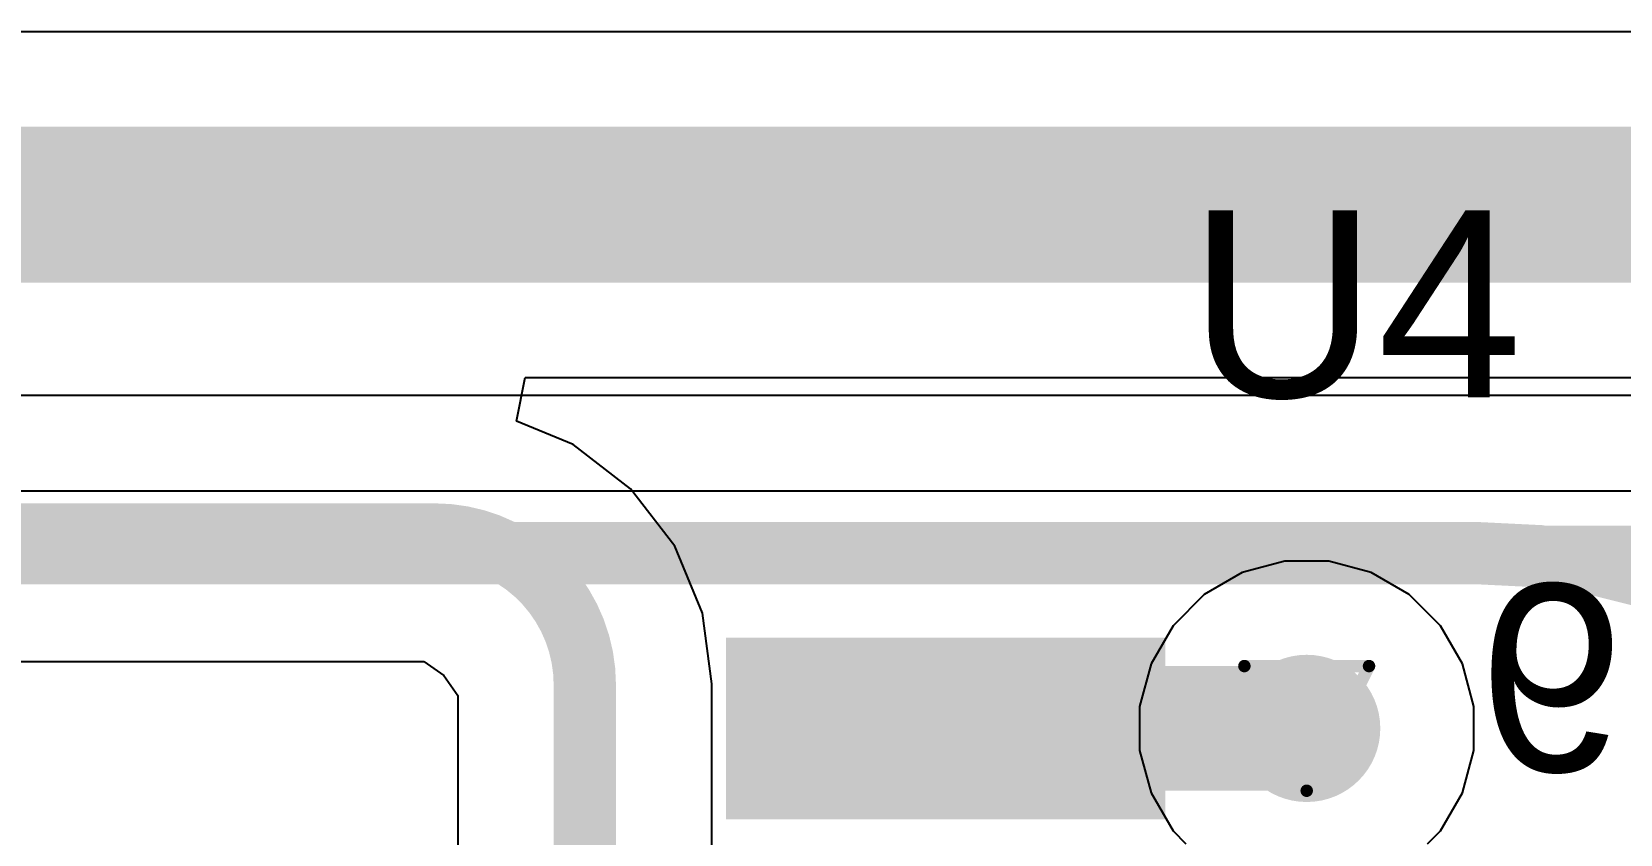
# Model space of a CAD drawing. Header units: inches. Extents: x 0 to 35.2, y -0.7 to 15.9.
# Drawn here: x 1.9384 to 2.1933, y 1.0569 to 1.1857 of the extents above; entities that cross this region are included whole.
import ezdxf

# ---------------------------------------------------------------- set-up
doc = ezdxf.new("R2010")
doc.units = ezdxf.units.IN
doc.header["$MEASUREMENT"] = 0
for name, color, linetype in [('Bottom Layer', 5, 'Continuous'), ('Bottom Overlay', 54, 'Continuous'), ('Drill Drawing', 1, 'Continuous'), ('GND1', 16, 'Continuous'), ('GND2', 76, 'Continuous'), ('Top Layer', 1, 'Continuous'), ('Top Overlay', 2, 'Continuous'), ('Top Paste', 8, 'Continuous'), ('Top Solder', 216, 'Continuous'), ('Via Holes', 16, 'Continuous')]:
    doc.layers.add(name, color=color, linetype=linetype)
doc.styles.add('Arial', font='', dxfattribs={"height": 0.2})
doc.styles.get('Arial').set_extended_font_data('Arial')

# ---------------------------------------------------------------- blocks, each defined once
blk = doc.blocks.new('SOIC_16_300____23')
at = {"layer": 'Top Layer'}
blk.add_hatch(color=1, dxfattribs=at).paths.add_polyline_path([(0.15945, -0.16319), (0.22441, -0.16319), (0.22441, -0.18681), (0.15945, -0.18681)])
at = {"layer": 'Top Paste'}
blk.add_hatch(color=8, dxfattribs=at).paths.add_polyline_path([(0.15945, -0.16319), (0.22441, -0.16319), (0.22441, -0.18681), (0.15945, -0.18681)])
at = {"layer": 'Top Solder'}
blk.add_hatch(color=216, dxfattribs=at).paths.add_polyline_path([(0.15669, -0.16043), (0.22717, -0.16043), (0.22717, -0.18957), (0.15669, -0.18957)])
at = {"layer": 'Top Overlay'}
blk.add_lwpolyline([(0.151, -0.205, 0.005, 0.005, 0), (-0.142, -0.205, 0.005, 0.005, 0)], format="xyseb", dxfattribs=at)
blk.add_lwpolyline([(0.14975, -0.205, 0.0025, 0.0025, 1), (0.15225, -0.205, 0.0025, 0.0025, 1)], format="xyseb", close=True, dxfattribs=at)

msp = doc.modelspace()

# ---------------------------------------------------------------- hatches: boundary and pattern name
at = {"layer": 'Bottom Layer'}
h = msp.add_hatch(color=5, dxfattribs=at)
edge = h.paths.add_edge_path()
edge.add_arc((2.14296, 1.07389), 0.01181, 0, 360)
at = {"layer": 'GND1'}
h = msp.add_hatch(color=16, dxfattribs=at)
edge = h.paths.add_edge_path()
edge.add_arc((2.14296, 1.07389), 0.01181, 0, 360)
at = {"layer": 'GND2'}
h = msp.add_hatch(color=76, dxfattribs=at)
edge = h.paths.add_edge_path()
edge.add_arc((2.14296, 1.07389), 0.01181, 0, 360)
at = {"layer": 'Top Layer'}
h = msp.add_hatch(color=1, dxfattribs=at)
edge = h.paths.add_edge_path()
edge.add_arc((2.14296, 1.07389), 0.01181, 0, 360)
at = {"layer": 'Via Holes'}
h = msp.add_hatch(color=7, dxfattribs=at)
edge = h.paths.add_edge_path()
edge.add_arc((2.14296, 1.07389), 0.00591, 0, 360)

# ---------------------------------------------------------------- linework, layer by layer
at = {"layer": 'Bottom Layer'}
for p, q in [((2.27209, 1.18565), (1.6779, 1.18565)), ((2.01618, 1.12318), (2.01757, 1.13018)), ((2.01757, 1.13018), (2.27209, 1.13018)), ((2.02525, 1.11942), (2.01618, 1.12318)), ((2.03447, 1.11235), (2.02525, 1.11942)), ((2.04154, 1.10313), (2.03447, 1.11235)), ((2.04598, 1.0924), (2.04154, 1.10313)), ((2.04748, 1.08105), (2.04598, 1.0924)), ((1.72006, 1.08461), (2.00129, 1.08461)), ((2.00129, 1.08461), (2.00452, 1.0824)), ((2.00452, 1.0824), (2.00673, 1.07918)), ((2.04751, 1.08088), (2.04748, 1.08105)), ((2.04751, 0.99156), (2.04751, 1.08088)), ((2.00673, 1.07918), (2.00673, 0.99156))]:
    msp.add_line(p, q, dxfattribs=at)
for points in [[(1.64111, 1.15791, 0.025, 0.025, 0), (2.27209, 1.15791, 0.025, 0.025, 0)], [(1.45381, 1.105, 0.01, 0.01, 0), (2.003, 1.105, 0.01, 0.01, 0)], [(2.003, 1.105, 0.01, 0.01, -0.414214), (2.02712, 1.08088, 0.01, 0.01, 0)], [(2.02712, 0.97404, 0.01, 0.01, 0), (2.02712, 1.08088, 0.01, 0.01, 0)]]:
    msp.add_lwpolyline(points, format="xyseb", dxfattribs=at)
for points in [[(2.0005, 1.105, 0.005, 0.005, 1), (2.0055, 1.105, 0.005, 0.005, 1)], [(2.0005, 1.105, 0.005, 0.005, 1), (2.0055, 1.105, 0.005, 0.005, 1)], [(2.02462, 1.08088, 0.005, 0.005, 1), (2.02962, 1.08088, 0.005, 0.005, 1)], [(2.02462, 1.08088, 0.005, 0.005, 1), (2.02962, 1.08088, 0.005, 0.005, 1)]]:
    msp.add_lwpolyline(points, format="xyseb", close=True, dxfattribs=at)
at = {"layer": 'Drill Drawing'}
for points in [[(2.13296, 1.08389, 0.002, 0.002, 0), (2.15296, 1.08389, 0.002, 0.002, 0)], [(2.13296, 1.08389, 0.002, 0.002, 0), (2.14296, 1.06389, 0.002, 0.002, 0)], [(2.14296, 1.06389, 0.002, 0.002, 0), (2.15296, 1.08389, 0.002, 0.002, 0)]]:
    msp.add_lwpolyline(points, format="xyseb", dxfattribs=at)
for points in [[(2.13246, 1.08389, 0.001, 0.001, 1), (2.13346, 1.08389, 0.001, 0.001, 1)], [(2.13246, 1.08389, 0.001, 0.001, 1), (2.13346, 1.08389, 0.001, 0.001, 1)], [(2.15246, 1.08389, 0.001, 0.001, 1), (2.15346, 1.08389, 0.001, 0.001, 1)], [(2.15246, 1.08389, 0.001, 0.001, 1), (2.15346, 1.08389, 0.001, 0.001, 1)], [(2.14246, 1.06389, 0.001, 0.001, 1), (2.14346, 1.06389, 0.001, 0.001, 1)], [(2.14246, 1.06389, 0.001, 0.001, 1), (2.14346, 1.06389, 0.001, 0.001, 1)]]:
    msp.add_lwpolyline(points, format="xyseb", close=True, dxfattribs=at)
at = {"layer": 'GND2'}
for p, q in [((2.29, 1.12728), (1.73639, 1.12728)), ((1.05938, 1.11199), (2.29, 1.11199)), ((2.13261, 1.09888), (2.1265, 1.09535)), ((2.13943, 1.1007), (2.13261, 1.09888)), ((2.14649, 1.1007), (2.13943, 1.1007)), ((2.15331, 1.09888), (2.14649, 1.1007)), ((2.15942, 1.09535), (2.15331, 1.09888)), ((2.1265, 1.09535), (2.12151, 1.09036)), ((2.16441, 1.09036), (2.15942, 1.09535)), ((2.12151, 1.09036), (2.11798, 1.08424)), ((2.16794, 1.08424), (2.16441, 1.09036)), ((2.11798, 1.08424), (2.11615, 1.07742)), ((2.16977, 1.07742), (2.16794, 1.08424)), ((2.11615, 1.07742), (2.11615, 1.07036)), ((2.16977, 1.07036), (2.16977, 1.07742)), ((2.11615, 1.07036), (2.11798, 1.06354)), ((2.16794, 1.06354), (2.16977, 1.07036)), ((2.11798, 1.06354), (2.12151, 1.05743)), ((2.16441, 1.05743), (2.16794, 1.06354)), ((2.12151, 1.05743), (2.12358, 1.05535)), ((2.16234, 1.05535), (2.16441, 1.05743))]:
    msp.add_line(p, q, dxfattribs=at)
for points in [[(1.667, 1.102, 0.01, 0.01, 0), (2.17047, 1.102, 0.01, 0.01, 0)], [(2.17047, 1.102, 0.01, 0.01, -0.198912), (2.24118, 1.07271, 0.01, 0.01, 0)]]:
    msp.add_lwpolyline(points, format="xyseb", dxfattribs=at)
msp.add_lwpolyline([(2.16797, 1.102, 0.005, 0.005, 1), (2.17297, 1.102, 0.005, 0.005, 1)], format="xyseb", close=True, dxfattribs=at)
msp.add_lwpolyline([(2.16797, 1.102, 0.005, 0.005, 1), (2.17297, 1.102, 0.005, 0.005, 1)], format="xyseb", close=True, dxfattribs=at)
at = {"layer": 'Top Layer'}
msp.add_lwpolyline([(2.08504, 1.07389, 0.02, 0.02, 0), (2.14296, 1.07389, 0.02, 0.02, 0)], format="xyseb", dxfattribs=at)
for points in [[(2.08004, 1.07389, 0.01, 0.01, 1), (2.09004, 1.07389, 0.01, 0.01, 1)], [(2.13796, 1.07389, 0.01, 0.01, 1), (2.14796, 1.07389, 0.01, 0.01, 1)]]:
    msp.add_lwpolyline(points, format="xyseb", close=True, dxfattribs=at)

# ---------------------------------------------------------------- block references
at = {"rotation": 180}
msp.add_blockref('SOIC_16_300____23', (2.27697, 0.89889), dxfattribs=at)

# ---------------------------------------------------------------- texts
at = {"layer": 'Bottom Overlay', "style": 'Arial', "text_generation_flag": 2}
msp.add_text('R19', height=0.03, dxfattribs=at).set_placement((2.24749, 1.067))
at = {"layer": 'Top Overlay', "style": 'Arial'}
msp.add_text('U4', height=0.03, dxfattribs=at).set_placement((2.12401, 1.127))

doc.saveas('drawing.dxf')
